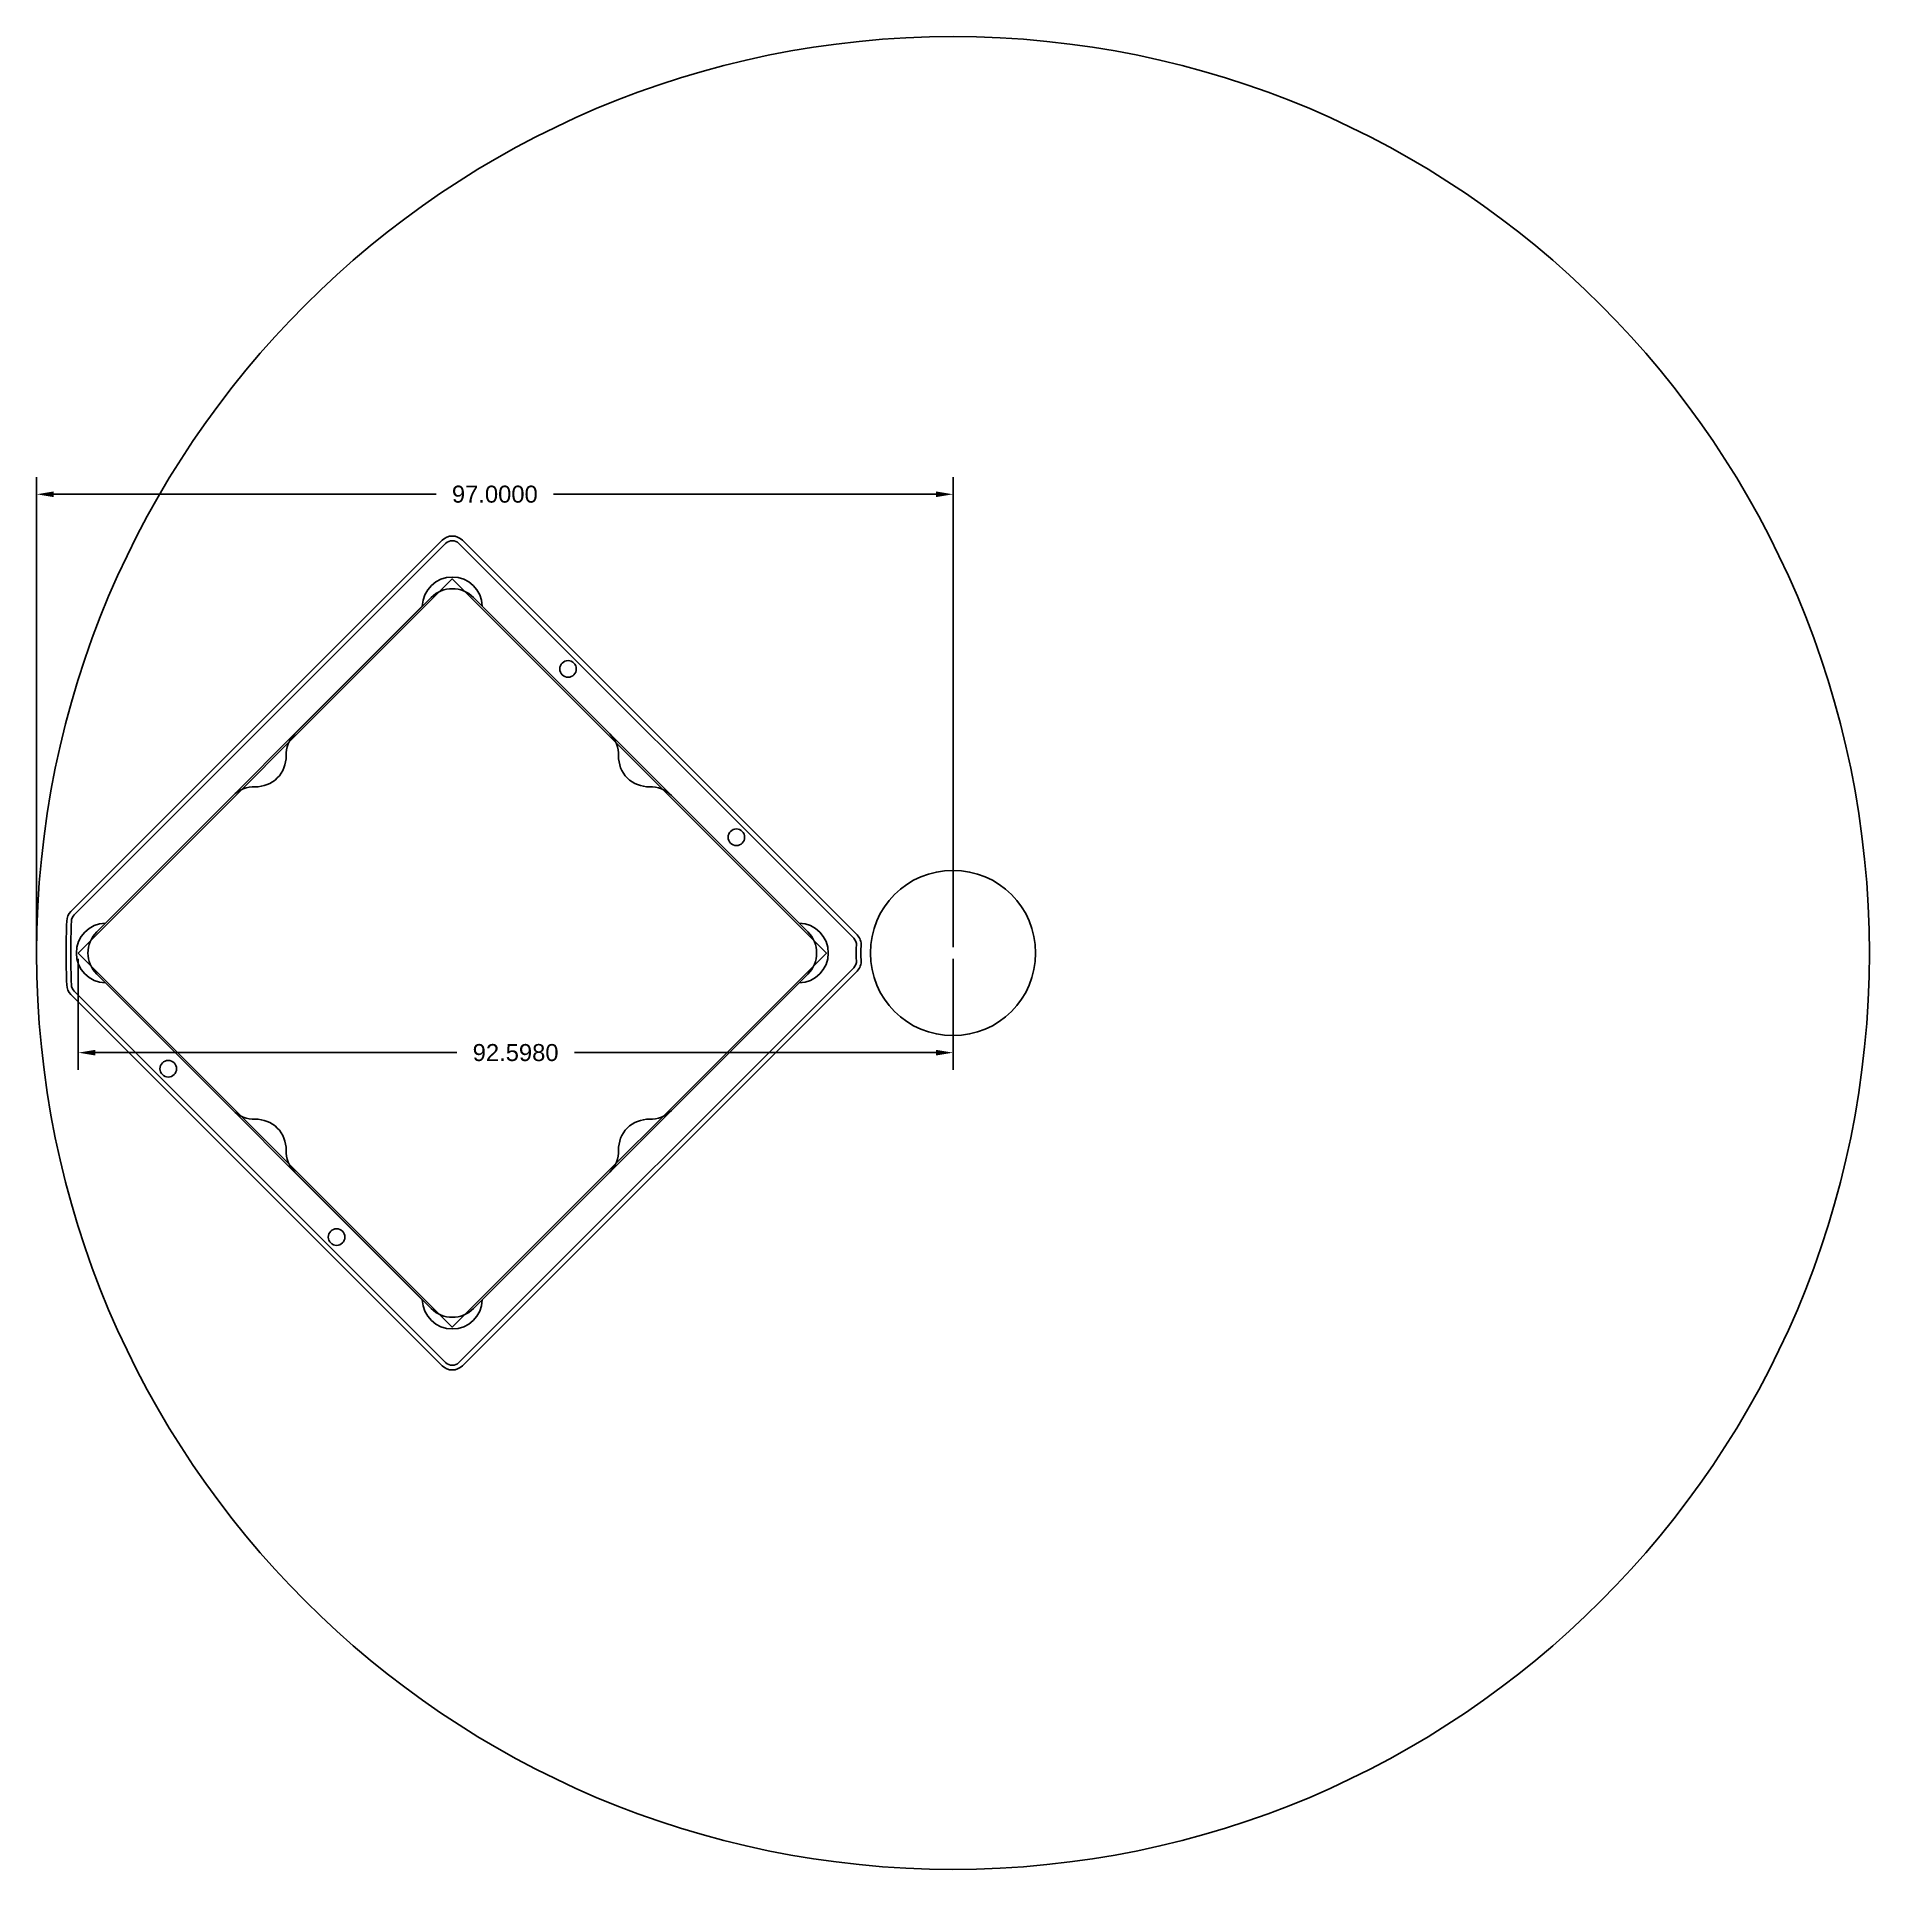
# Model space of a CAD drawing. Header units: inches. Extents: x -97 to 97, y -97 to 97.
import ezdxf

# ---------------------------------------------------------------- set-up
doc = ezdxf.new("R2010")
doc.units = ezdxf.units.IN
doc.header["$MEASUREMENT"] = 0
for name, color, linetype in [('dims', 3, 'Continuous'), ('evapPlane', 7, 'Continuous'), ('glassSeat', 7, 'Continuous'), ('grabberHoles', 7, 'Continuous'), ('refBits', 7, 'Continuous'), ('trayInner', 7, 'Continuous'), ('trayOuter', 7, 'Continuous'), ('trayOuterStep', 7, 'Continuous')]:
    doc.layers.add(name, color=color, linetype=linetype)
doc.styles.get("Standard").update_dxf_attribs({"font": 'arial.ttf'})
doc.dimstyles.get("Standard").update_dxf_attribs({"dimscale": 10, "dimtxt": 0.18, "dimasz": 0.18, "dimexe": 0.18, "dimexo": 0.0625, "dimgap": 0.09, "dimtad": 0, "dimtih": 1, "dimtoh": 1, "dimdec": 4, "dimzin": 0, "dimdsep": 46, "dimtxsty": 'Standard', "dimcen": 0.09, "dimadec": 0, "dimazin": 0, "dimtfac": 1, "dimtdec": 4, "dimtofl": 0, "dimtmove": 0, "dimatfit": 3, "dimfxl": 1, "dimtolj": 1, "dimtzin": 0, "dimarcsym": 0})

# ---------------------------------------------------------------- blocks, each defined once
blk = doc.blocks.new('*D9')
at = {"layer": 'Defpoints', "color": 0}
for p in [(-97, 48.56), (-97, 0), (0, 0)]:
    blk.add_point(p, dxfattribs=at)
at = {"layer": 'dims', "color": 0, "lineweight": -2}
for p, q in [((-97, 0.62), (-97, 50.36)), ((-95.2, 48.56), (-54.71, 48.56)), ((-1.8, 48.56), (-42.29, 48.56)), ((0, 0.62), (0, 50.36))]:
    blk.add_line(p, q, dxfattribs=at)
at = {"layer": 'dims', "color": 0}
for points in [[(-95.2, 48.86), (-95.2, 48.26), (-97, 48.56)], [(-1.8, 48.26), (-1.8, 48.86), (0, 48.56)]]:
    blk.add_solid(points, dxfattribs=at)
at = {"layer": 'dims', "color": 0, "insert": (-48.5, 48.56), "char_height": 1.8, "attachment_point": 5}
blk.add_mtext('\\A1;97.0000', dxfattribs=at)
blk = doc.blocks.new('*D10')
at = {"layer": 'Defpoints', "color": 0}
for p in [(-92.6, 0), (0, 0), (0, -10.55)]:
    blk.add_point(p, dxfattribs=at)
at = {"layer": 'dims', "color": 0, "lineweight": -2}
for p, q in [((-92.6, -0.62), (-92.6, -12.35)), ((0, -0.62), (0, -12.35)), ((-90.8, -10.55), (-52.51, -10.55)), ((-1.8, -10.55), (-40.08, -10.55))]:
    blk.add_line(p, q, dxfattribs=at)
at = {"layer": 'dims', "color": 0}
for points in [[(-90.8, -10.25), (-90.8, -10.85), (-92.6, -10.55)], [(-1.8, -10.85), (-1.8, -10.25), (0, -10.55)]]:
    blk.add_solid(points, dxfattribs=at)
at = {"layer": 'dims', "color": 0, "insert": (-46.3, -10.55), "char_height": 1.8, "attachment_point": 5}
blk.add_mtext('\\A1;92.5980', dxfattribs=at)

msp = doc.modelspace()

# ---------------------------------------------------------------- linework, layer by layer
at = {"layer": 'evapPlane'}
msp.add_lwpolyline([(-92.59798, 0), (-53, 39.59798), (-13.40202, 0), (-53, -39.59798)], close=True, dxfattribs=at)
at = {"layer": 'glassSeat'}
msp.add_lwpolyline([(-70.59776, -20.86885, 0.432337701), (-73.86885, -17.59776, -0.206913932), (-76.2115, -16.66933), (-90.63576, -2.24506, -0.414213562), (-90.63576, 2.24506), (-76.2115, 16.66933, -0.206913932), (-73.86885, 17.59776, 0.432337701), (-70.59776, 20.86885, -0.206913932), (-69.66933, 23.2115), (-55.24506, 37.63576, -0.414213562), (-50.75494, 37.63576), (-36.33067, 23.2115, -0.206913932), (-35.40224, 20.86885, 0.432337701), (-32.13115, 17.59776, -0.206913932), (-29.7885, 16.66933), (-15.36424, 2.24506, -0.414213562), (-15.36424, -2.24506), (-29.7885, -16.66933, -0.206913932), (-32.13115, -17.59776, 0.432337701), (-35.40224, -20.86885, -0.206913932), (-36.33067, -23.2115), (-50.75494, -37.63576, -0.414213562), (-55.24506, -37.63576), (-69.66933, -23.2115, -0.206913932)], format="xyb", close=True, dxfattribs=at)
at = {"layer": 'grabberHoles'}
for centre in [(-40.74866, 30.07043), (-22.92957, 12.25134), (-83.07043, -12.25134), (-65.25134, -30.07043)]:
    msp.add_circle(centre, 0.875, dxfattribs=at)
at = {"layer": 'refBits'}
for radius in [97, 8.75]:
    msp.add_circle((0, 0), radius, dxfattribs=at)
at = {"layer": 'trayInner'}
msp.add_lwpolyline([(-49.82611, 36.70693), (-16.29307, 3.17389, -0.973898681), (-16.29307, -3.17389), (-49.82611, -36.70693, -0.973898681), (-56.17389, -36.70693), (-89.70693, -3.17389, -0.973898681), (-89.70693, 3.17389), (-56.17389, 36.70693, -0.973898681)], format="xyb", close=True, dxfattribs=at)
at = {"layer": 'trayOuter'}
msp.add_lwpolyline([(-51.93934, 43.70206), (-10.15653, 1.91925, -0.218844393), (-9.72156, 0.74411, 0.038215065), (-9.72156, -0.74411, -0.218844393), (-10.15653, -1.91925), (-51.93934, -43.70206, -0.414213562), (-54.06066, -43.70206), (-93.3818, -4.38092, -0.189586014), (-93.82017, -3.37417, -0.017976309), (-93.82017, 3.37417, -0.189586014), (-93.3818, 4.38092), (-54.06066, 43.70206, -0.414213562)], format="xyb", close=True, dxfattribs=at)
at = {"layer": 'trayOuterStep'}
msp.add_lwpolyline([(-52.29289, 43.3485), (-10.51008, 1.56569, -0.218844393), (-10.22011, 0.78227, 0.038215065), (-10.22011, -0.78227, -0.218844393), (-10.51008, -1.56569), (-52.29289, -43.3485, -0.414213562), (-53.70711, -43.3485), (-93.02824, -4.02737, -0.189586014), (-93.32049, -3.3562, -0.017976309), (-93.32049, 3.3562, -0.189586014), (-93.02824, 4.02737), (-53.70711, 43.3485, -0.414213562)], format="xyb", close=True, dxfattribs=at)

# ---------------------------------------------------------------- dimensions: what is measured, and where the dimension line sits
at = {"layer": 'dims'}
for base, p1, p2, picture, middle in [((-97, 48.55908), (0, 0), (-97, 0), '*D9', (-48.5, 48.55908)), ((0, -10.54581), (-92.59798, 0), (0, 0), '*D10', (-46.29899, -10.54581))]:
    dim = msp.add_linear_dim(base=base, p1=p1, p2=p2, dimstyle='Standard', dxfattribs=at)
    dim.commit()
    dim.dimension.update_dxf_attribs({"geometry": picture, "text_midpoint": middle})

doc.saveas('drawing.dxf')
